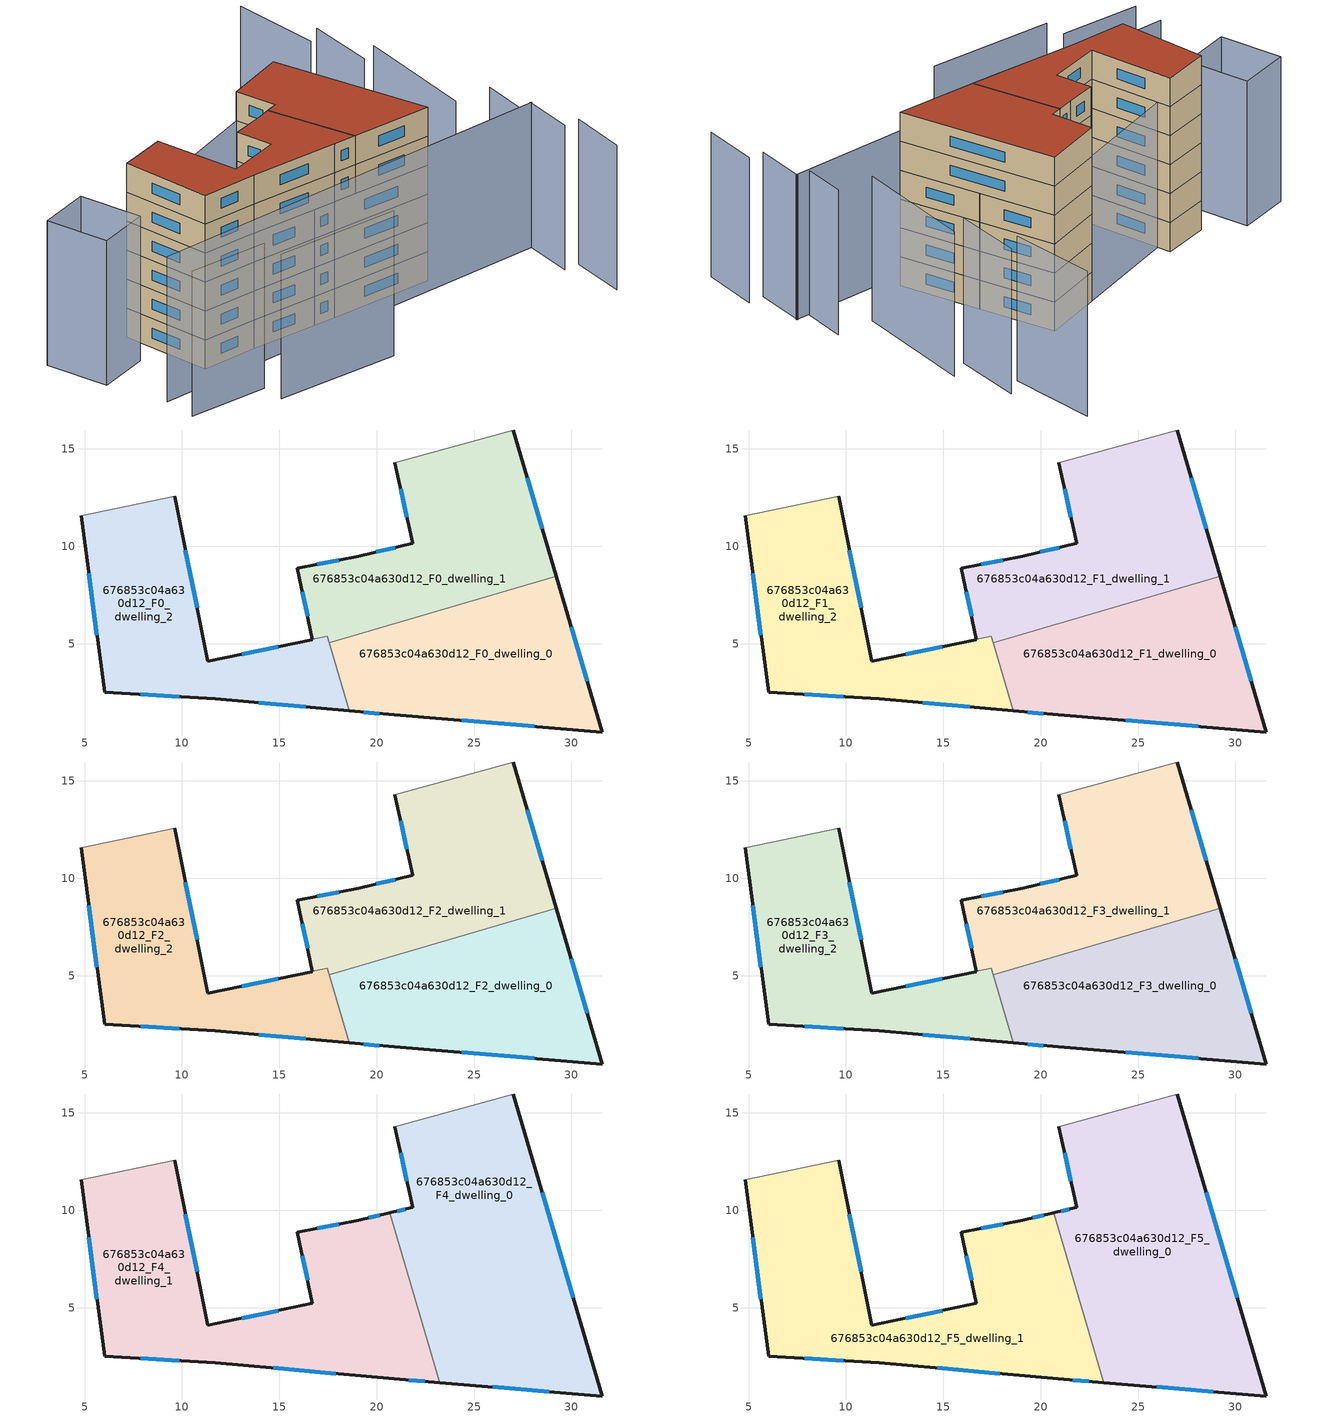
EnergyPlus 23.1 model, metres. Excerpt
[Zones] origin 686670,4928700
676853c04a630d12_F0_dwelling_0
 floor ground (EU_floor_Construction): 29.22,8.47 31.58,0.46 20.89,1.34 18.59,1.55 17.57,5.04 z0
 wall outside (EU_wall_Construction): 18.59,1.55 20.89,1.34 31.58,0.46 29.22,8.47 z0:3
 wall to 676853c04a630d12_F0_dwelling_1 (EU_wall_Construction): 29.22,8.47 17.57,5.04 z0:3
 wall to 676853c04a630d12_F0_dwelling_2 (EU_wall_Construction): 17.57,5.04 18.59,1.55 z0:3
 window (EU_Window_Construction): 19.34,1.48 20.14,1.41 / 30.81,3.07 29.99,5.86 / 24.37,1.06 28.1,0.75 z0.98:2.02
676853c04a630d12_F0_dwelling_1
 floor ground (EU_floor_Construction): 27.01,15.97 29.22,8.47 17.57,5.04 17.47,5.38 16.7,5.21 15.93,8.86 19.08,9.49 21.85,10.15 20.93,14.29 z0
 wall outside (EU_wall_Construction): 20.93,14.29 21.85,10.15 19.08,9.49 15.93,8.86 16.7,5.21 / 29.22,8.47 27.01,15.97 z0:3
 wall adiabatic (EU_wall_Construction): 27.01,15.97 20.93,14.29 z0:3
 wall to 676853c04a630d12_F0_dwelling_2 (EU_wall_Construction): 16.7,5.21 17.47,5.38 / 17.47,5.37 17.57,5.04 z0:3
 window (EU_Window_Construction): 18.06,9.29 16.96,9.07 / 20.95,9.94 19.98,9.71 / 21.23,12.95 21.55,11.5 / 28.5,10.91 27.73,13.53 / 16.18,7.68 16.45,6.4 z0.98:2.02
676853c04a630d12_F0_dwelling_2
 floor ground (EU_floor_Construction): 17.47,5.38 18.59,1.55 11.71,2.17 6.02,2.49 4.83,11.56 9.62,12.56 11.33,4.08 z0
 wall outside (EU_wall_Construction): 4.83,11.56 6.02,2.49 11.71,2.17 18.59,1.55 / 16.7,5.21 11.33,4.08 9.62,12.56 z0:3
 wall adiabatic (EU_wall_Construction): 9.62,12.56 4.83,11.56 z0:3
 window (EU_Window_Construction): 13.95,1.97 16.35,1.75 / 7.87,2.39 9.86,2.28 / 5.22,8.61 5.63,5.44 / 10.77,6.84 10.18,9.81 / 14.95,4.85 13.08,4.45 z0.98:2.02
676853c04a630d12_F1_dwelling_0
 floor to 676853c04a630d12_F0_dwelling_0 (EU_floor_Construction): 29.22,8.47 31.58,0.46 20.89,1.34 18.59,1.55 17.57,5.04 z3
 wall outside (EU_wall_Construction): 18.59,1.55 20.89,1.34 31.58,0.46 29.22,8.47 z3:6
 wall to 676853c04a630d12_F1_dwelling_1 (EU_wall_Construction): 29.22,8.47 17.57,5.04 z3:6
 wall to 676853c04a630d12_F1_dwelling_2 (EU_wall_Construction): 17.57,5.04 18.59,1.55 z3:6
 window (EU_Window_Construction): 19.34,1.48 20.14,1.41 / 30.81,3.07 29.99,5.86 / 24.37,1.06 28.1,0.75 z3.98:5.02
676853c04a630d12_F1_dwelling_1
 floor to 676853c04a630d12_F0_dwelling_1 (EU_floor_Construction): 27.01,15.97 29.22,8.47 17.57,5.04 17.47,5.38 16.7,5.21 15.93,8.86 19.08,9.49 21.85,10.15 20.93,14.29 z3
 wall outside (EU_wall_Construction): 20.93,14.29 21.85,10.15 19.08,9.49 15.93,8.86 16.7,5.21 / 29.22,8.47 27.01,15.97 z3:6
 wall adiabatic (EU_wall_Construction): 27.01,15.97 20.93,14.29 z3:6
 wall to 676853c04a630d12_F1_dwelling_2 (EU_wall_Construction): 16.7,5.21 17.47,5.38 / 17.47,5.37 17.57,5.04 z3:6
 window (EU_Window_Construction): 18.06,9.29 16.96,9.07 / 20.95,9.94 19.98,9.71 / 21.23,12.95 21.55,11.5 / 28.5,10.91 27.73,13.53 / 16.18,7.68 16.45,6.4 z3.98:5.02
676853c04a630d12_F1_dwelling_2
 floor to 676853c04a630d12_F0_dwelling_2 (EU_floor_Construction): 17.47,5.37 18.59,1.55 11.71,2.17 6.02,2.49 4.83,11.56 9.62,12.56 11.33,4.08 16.7,5.21 z3
 wall outside (EU_wall_Construction): 4.83,11.56 6.02,2.49 11.71,2.17 18.59,1.55 / 16.7,5.21 11.33,4.08 9.62,12.56 z3:6
 wall adiabatic (EU_wall_Construction): 9.62,12.56 4.83,11.56 z3:6
 window (EU_Window_Construction): 13.95,1.97 16.35,1.75 / 7.87,2.39 9.86,2.28 / 5.22,8.61 5.63,5.44 / 10.77,6.84 10.18,9.81 / 14.95,4.85 13.08,4.45 z3.98:5.02
676853c04a630d12_F2_dwelling_0
 floor to 676853c04a630d12_F1_dwelling_0 (EU_floor_Construction): 29.22,8.47 31.58,0.46 20.89,1.34 18.59,1.55 17.57,5.04 z6
 wall outside (EU_wall_Construction): 18.59,1.55 20.89,1.34 31.58,0.46 29.22,8.47 z6:9
 wall to 676853c04a630d12_F2_dwelling_1 (EU_wall_Construction): 29.22,8.47 17.57,5.04 z6:9
 wall to 676853c04a630d12_F2_dwelling_2 (EU_wall_Construction): 17.57,5.04 18.59,1.55 z6:9
 window (EU_Window_Construction): 19.34,1.48 20.14,1.41 / 30.81,3.07 29.99,5.86 / 24.37,1.06 28.1,0.75 z6.98:8.02
676853c04a630d12_F2_dwelling_1
 floor to 676853c04a630d12_F1_dwelling_1 (EU_floor_Construction): 27.01,15.97 29.22,8.47 17.57,5.04 17.47,5.38 16.7,5.21 15.93,8.86 19.08,9.49 21.85,10.15 20.93,14.29 z6
 wall outside (EU_wall_Construction): 20.93,14.29 21.85,10.15 19.08,9.49 15.93,8.86 16.7,5.21 / 29.22,8.47 27.01,15.97 z6:9
 wall adiabatic (EU_wall_Construction): 27.01,15.97 20.93,14.29 z6:9
 wall to 676853c04a630d12_F2_dwelling_2 (EU_wall_Construction): 16.7,5.21 17.47,5.38 / 17.47,5.37 17.57,5.04 z6:9
 window (EU_Window_Construction): 18.06,9.29 16.96,9.07 / 20.95,9.94 19.98,9.71 / 21.23,12.95 21.55,11.5 / 28.5,10.91 27.73,13.53 / 16.18,7.68 16.45,6.4 z6.98:8.02
676853c04a630d12_F2_dwelling_2
 floor to 676853c04a630d12_F1_dwelling_2 (EU_floor_Construction): 17.47,5.37 18.59,1.55 11.71,2.17 6.02,2.49 4.83,11.56 9.62,12.56 11.33,4.08 16.7,5.21 z6
 wall outside (EU_wall_Construction): 4.83,11.56 6.02,2.49 11.71,2.17 18.59,1.55 / 16.7,5.21 11.33,4.08 9.62,12.56 z6:9
 wall adiabatic (EU_wall_Construction): 9.62,12.56 4.83,11.56 z6:9
 window (EU_Window_Construction): 13.95,1.97 16.35,1.75 / 7.87,2.39 9.86,2.28 / 5.22,8.61 5.63,5.44 / 10.77,6.84 10.18,9.81 / 14.95,4.85 13.08,4.45 z6.98:8.02
676853c04a630d12_F3_dwelling_0
 floor to 676853c04a630d12_F2_dwelling_0 (EU_floor_Construction): 29.22,8.47 31.58,0.46 20.89,1.34 18.59,1.55 17.57,5.04 z9
 wall outside (EU_wall_Construction): 18.59,1.55 20.89,1.34 31.58,0.46 29.22,8.47 z9:12
 wall to 676853c04a630d12_F3_dwelling_1 (EU_wall_Construction): 29.22,8.47 17.57,5.04 z9:12
 wall to 676853c04a630d12_F3_dwelling_2 (EU_wall_Construction): 17.57,5.04 18.59,1.55 z9:12
 window (EU_Window_Construction): 19.34,1.48 20.14,1.41 / 30.81,3.07 29.99,5.86 / 24.37,1.06 28.1,0.75 z9.98:11.02
676853c04a630d12_F3_dwelling_1
 floor to 676853c04a630d12_F2_dwelling_1 (EU_floor_Construction): 27.01,15.97 29.22,8.47 17.57,5.04 17.47,5.38 16.7,5.21 15.93,8.86 19.08,9.49 21.85,10.15 20.93,14.29 z9
 wall outside (EU_wall_Construction): 20.93,14.29 21.85,10.15 19.08,9.49 15.93,8.86 16.7,5.21 / 29.22,8.47 27.01,15.97 z9:12
 wall adiabatic (EU_wall_Construction): 27.01,15.97 20.93,14.29 z9:12
 wall to 676853c04a630d12_F3_dwelling_2 (EU_wall_Construction): 16.7,5.21 17.47,5.38 / 17.47,5.37 17.57,5.04 z9:12
 window (EU_Window_Construction): 18.06,9.29 16.96,9.07 / 20.95,9.94 19.98,9.71 / 21.23,12.95 21.55,11.5 / 28.5,10.91 27.73,13.53 / 16.18,7.68 16.45,6.4 z9.98:11.02
676853c04a630d12_F3_dwelling_2
 floor to 676853c04a630d12_F2_dwelling_2 (EU_floor_Construction): 17.47,5.37 18.59,1.55 11.71,2.17 6.02,2.49 4.83,11.56 9.62,12.56 11.33,4.08 16.7,5.21 z9
 wall outside (EU_wall_Construction): 4.83,11.56 6.02,2.49 11.71,2.17 18.59,1.55 / 16.7,5.21 11.33,4.08 9.62,12.56 z9:12
 wall adiabatic (EU_wall_Construction): 9.62,12.56 4.83,11.56 z9:12
 window (EU_Window_Construction): 13.95,1.97 16.35,1.75 / 7.87,2.39 9.86,2.28 / 5.22,8.61 5.63,5.44 / 10.77,6.84 10.18,9.81 / 14.95,4.85 13.08,4.45 z9.98:11.02
676853c04a630d12_F4_dwelling_0
 floor to 676853c04a630d12_F3_dwelling_0 (EU_floor_Construction): 29.22,8.47 31.58,0.46 23.23,1.15 21.73,6.26 z12
 floor to 676853c04a630d12_F3_dwelling_1 (EU_floor_Construction): 27.01,15.97 29.22,8.47 21.73,6.26 20.67,9.87 21.85,10.15 20.93,14.29 z12
 wall outside (EU_wall_Construction): 23.23,1.15 31.58,0.46 27.01,15.97 / 20.93,14.29 21.85,10.15 20.67,9.87 z12:15
 wall to 676853c04a630d12_F4_dwelling_1 (EU_wall_Construction): 20.67,9.87 23.23,1.15 z12:15
 wall adiabatic (EU_wall_Construction): 27.01,15.97 20.93,14.29 z12:15
 window (EU_Window_Construction): 30.09,5.51 28.5,10.93 / 25.95,0.93 28.87,0.69 / 21.47,10.06 21.05,9.96 / 21.23,12.95 21.55,11.5 z12.98:14.02
676853c04a630d12_F4_dwelling_1
 floor to 676853c04a630d12_F3_dwelling_1 (EU_floor_Construction): 20.67,9.87 21.73,6.26 17.57,5.04 17.47,5.38 16.7,5.21 15.93,8.86 19.08,9.49 z12
 floor to 676853c04a630d12_F3_dwelling_2 (EU_floor_Construction): 17.47,5.37 18.59,1.55 11.71,2.17 6.02,2.49 4.83,11.56 9.62,12.56 11.33,4.08 16.75,5.22 z12
 floor to 676853c04a630d12_F3_dwelling_0 (EU_floor_Construction): 21.73,6.26 23.23,1.15 20.89,1.34 18.59,1.55 17.57,5.04 z12
 wall outside (EU_wall_Construction): 20.67,9.87 19.08,9.49 15.93,8.86 16.7,5.21 11.33,4.08 9.62,12.56 / 4.83,11.56 6.02,2.49 11.71,2.17 20.89,1.34 23.23,1.15 z12:15
 wall adiabatic (EU_wall_Construction): 9.62,12.56 4.83,11.56 z12:15
 window (EU_Window_Construction): 20.15,9.75 19.6,9.62 / 21.65,1.28 22.47,1.21 / 14.7,1.9 17.91,1.61 / 7.87,2.39 9.86,2.28 / 5.22,8.61 5.63,5.44 / 10.77,6.84 10.18,9.81 / 14.95,4.85 13.08,4.45 / 16.18,7.68 16.45,6.4 / 18.06,9.29 16.96,9.07 z12.98:14.02
676853c04a630d12_F5_dwelling_0
 floor to 676853c04a630d12_F4_dwelling_0 (EU_floor_Construction): 27.01,15.97 31.58,0.46 23.23,1.15 20.67,9.87 21.85,10.15 20.93,14.29 z15
 wall outside (EU_wall_Construction): 23.23,1.15 31.58,0.46 27.01,15.97 / 20.93,14.29 21.85,10.15 20.67,9.87 z15:18
 wall to 676853c04a630d12_F5_dwelling_1 (EU_wall_Construction): 20.67,9.87 23.23,1.15 z15:18
 wall adiabatic (EU_wall_Construction): 27.01,15.97 20.93,14.29 z15:18
 window (EU_Window_Construction): 30.09,5.51 28.5,10.93 / 25.95,0.93 28.87,0.69 / 21.47,10.06 21.05,9.96 / 21.23,12.95 21.55,11.5 z15.98:17.02
 roof outside (EU_roof_Construction): 31.58,0.46 27.01,15.97 20.93,14.29 21.85,10.15 20.67,9.87 23.23,1.15 z18
676853c04a630d12_F5_dwelling_1
 floor to 676853c04a630d12_F4_dwelling_1 (EU_floor_Construction): 20.67,9.87 23.23,1.15 20.89,1.34 11.71,2.17 6.02,2.49 4.83,11.56 9.62,12.56 11.33,4.08 16.7,5.21 15.93,8.86 19.08,9.49 z15
 wall outside (EU_wall_Construction): 20.67,9.87 19.08,9.49 15.93,8.86 16.7,5.21 11.33,4.08 9.62,12.56 / 4.83,11.56 6.02,2.49 11.71,2.17 20.89,1.34 23.23,1.15 z15:18
 wall adiabatic (EU_wall_Construction): 9.62,12.56 4.83,11.56 z15:18
 window (EU_Window_Construction): 20.15,9.75 19.6,9.62 / 21.65,1.28 22.47,1.21 / 14.7,1.9 17.91,1.61 / 7.87,2.39 9.86,2.28 / 5.22,8.61 5.63,5.44 / 10.77,6.84 10.18,9.81 / 14.95,4.85 13.08,4.45 / 16.18,7.68 16.45,6.4 / 18.06,9.29 16.96,9.07 z15.98:17.02
 roof outside (EU_roof_Construction): 23.23,1.15 20.67,9.87 19.08,9.49 15.93,8.86 16.7,5.21 11.33,4.08 9.62,12.56 4.83,11.56 6.02,2.49 11.71,2.17 20.89,1.34 z18
shading: 7.34,-6.12 20.09,-7.31 / -0.64,-2.89 7.57,-3.63 / -0.48,0.52 42.57,-1.47 / 42.85,-12.32 43.54,-6.59 / 41.91,-6.5 42.52,-1.34 / 41.18,-1.18 41.69,3.1 / 37.73,3.36 39.25,15.77 / 36.97,14.59 37.64,21.55 / 35.66,20.23 35.4,29.19 / 27.01,15.97 5.29,9.92 / 1.36,13.87 2.78,7.57 / 2.78,7.57 -2.45,6.39 / -2.45,6.39 -3.87,12.69 / -3.87,12.69 1.36,13.87 z0:15
[Building]
EU S2 Campaign: North Axis=0; Terrain=City; Solar Distribution=FullExterior
[Site:Location]
Bologna: Latitude=44.5; Longitude=11.25; Time Zone=1; Elevation=37
[SizingPeriod:WeatherFileDays]
AnnualSizingPeriod: Begin Month=1; Begin Day of Month=1; End Month=12; End Day of Month=31; Day of Week for Start Day=Monday; Use Weather File Daylight Saving Period=No; Use Weather File Rain and Snow Indicators=No
[MATERIAL]
EU_InternalMass_Material: Roughness=MediumRough; Thickness=0.1; Conductivity=1; Density=1800; Specific Heat=900; Thermal Absorptance=0.9; Solar Absorptance=0.7; Visible Absorptance=0.7
[MATERIAL:NOMASS] Roughness=MediumRough; Thermal Absorptance=0.9; Solar Absorptance=0.7; Visible Absorptance=0.7
Name | Thermal Resistance
EU_wall_NoMass | 0.905828
EU_roof_NoMass | 0.37593
EU_floor_NoMass | 0.67114
[WINDOWMATERIAL:SIMPLEGLAZINGSYSTEM]
EU_Window_SimpleGlazing: UFactor=4.52486; Solar Heat Gain Coefficient=0.85; Visible Transmittance=0.85
[CONSTRUCTION]
EU_wall_Construction: EU_wall_NoMass
EU_roof_Construction: EU_roof_NoMass
EU_floor_Construction: EU_floor_NoMass
EU_InternalMass_Construction: EU_InternalMass_Material
EU_Window_Construction: EU_Window_SimpleGlazing
[ZONE] Type=1; Multiplier=1; Ceiling Height=autocalculate; Floor Area=autocalculate; Part of Total Floor Area=Yes
Name | Volume
676853c04a630d12_F0_dwelling_0; 676853c04a630d12_F1_dwelling_0; 676853c04a630d12_F2_dwelling_0; 676853c04a630d12_F3_dwelling_0 | 218.569
676853c04a630d12_F4_dwelling_0; 676853c04a630d12_F5_dwelling_0 | 327.847
676853c04a630d12_F0_dwelling_1; 676853c04a630d12_F1_dwelling_1; 676853c04a630d12_F2_dwelling_1; 676853c04a630d12_F3_dwelling_1 | 225.687
676853c04a630d12_F4_dwelling_1; 676853c04a630d12_F5_dwelling_1 | 327.851
676853c04a630d12_F0_dwelling_2 | 211.427
676853c04a630d12_F1_dwelling_2; 676853c04a630d12_F2_dwelling_2; 676853c04a630d12_F3_dwelling_2 | 211.426
[INTERNALMASS] Construction=EU_InternalMass_Construction
Name | Zone or ZoneList | Surface Area
676853c04a630d12_F0_dwelling_0_EU_InternalMass | 676853c04a630d12_F0_dwelling_0 | 72.8554
676853c04a630d12_F0_dwelling_1_EU_InternalMass | 676853c04a630d12_F0_dwelling_1 | 75.2299
676853c04a630d12_F0_dwelling_2_EU_InternalMass | 676853c04a630d12_F0_dwelling_2 | 70.4781
676853c04a630d12_F1_dwelling_0_EU_InternalMass | 676853c04a630d12_F1_dwelling_0 | 72.8554
676853c04a630d12_F1_dwelling_1_EU_InternalMass | 676853c04a630d12_F1_dwelling_1 | 75.2299
676853c04a630d12_F1_dwelling_2_EU_InternalMass | 676853c04a630d12_F1_dwelling_2 | 70.4781
676853c04a630d12_F2_dwelling_0_EU_InternalMass | 676853c04a630d12_F2_dwelling_0 | 72.8554
676853c04a630d12_F2_dwelling_1_EU_InternalMass | 676853c04a630d12_F2_dwelling_1 | 75.2299
676853c04a630d12_F2_dwelling_2_EU_InternalMass | 676853c04a630d12_F2_dwelling_2 | 70.4781
676853c04a630d12_F3_dwelling_0_EU_InternalMass | 676853c04a630d12_F3_dwelling_0 | 72.8554
676853c04a630d12_F3_dwelling_1_EU_InternalMass | 676853c04a630d12_F3_dwelling_1 | 75.2299
676853c04a630d12_F3_dwelling_2_EU_InternalMass | 676853c04a630d12_F3_dwelling_2 | 70.4781
676853c04a630d12_F4_dwelling_0_EU_InternalMass | 676853c04a630d12_F4_dwelling_0 | 109.282
676853c04a630d12_F4_dwelling_1_EU_InternalMass | 676853c04a630d12_F4_dwelling_1 | 109.284
676853c04a630d12_F5_dwelling_0_EU_InternalMass | 676853c04a630d12_F5_dwelling_0 | 109.282
676853c04a630d12_F5_dwelling_1_EU_InternalMass | 676853c04a630d12_F5_dwelling_1 | 109.284
[OTHEREQUIPMENT] Fuel Type=Electricity; Design Level Calculation Method=Watts/Area; Power per Zone Floor Area=1; Fraction Latent=0; Fraction Radiant=0; Fraction Lost=0; Carbon Dioxide Generation Rate=0; EndUse Subcategory=EU_Step8_InternalGains
Name | Zone or ZoneList or Space or SpaceList | Schedule
EU_Step8_InternalGain_676853c04a630d12_F0_dwelling_0_f000 | 676853c04a630d12_F0_dwelling_0 | EU_Step8_GainSchedule_676853c04a630d12_F0_dwelling_0_f000
EU_Step8_InternalGain_676853c04a630d12_F0_dwelling_1_f000 | 676853c04a630d12_F0_dwelling_1 | EU_Step8_GainSchedule_676853c04a630d12_F0_dwelling_1_f000
EU_Step8_InternalGain_676853c04a630d12_F0_dwelling_2_f000 | 676853c04a630d12_F0_dwelling_2 | EU_Step8_GainSchedule_676853c04a630d12_F0_dwelling_2_f000
EU_Step8_InternalGain_676853c04a630d12_F1_dwelling_0_f000 | 676853c04a630d12_F1_dwelling_0 | EU_Step8_GainSchedule_676853c04a630d12_F1_dwelling_0_f000
EU_Step8_InternalGain_676853c04a630d12_F1_dwelling_1_f000 | 676853c04a630d12_F1_dwelling_1 | EU_Step8_GainSchedule_676853c04a630d12_F1_dwelling_1_f000
EU_Step8_InternalGain_676853c04a630d12_F1_dwelling_2_f000 | 676853c04a630d12_F1_dwelling_2 | EU_Step8_GainSchedule_676853c04a630d12_F1_dwelling_2_f000
EU_Step8_InternalGain_676853c04a630d12_F2_dwelling_0_f000 | 676853c04a630d12_F2_dwelling_0 | EU_Step8_GainSchedule_676853c04a630d12_F2_dwelling_0_f000
EU_Step8_InternalGain_676853c04a630d12_F2_dwelling_1_f000 | 676853c04a630d12_F2_dwelling_1 | EU_Step8_GainSchedule_676853c04a630d12_F2_dwelling_1_f000
EU_Step8_InternalGain_676853c04a630d12_F2_dwelling_2_f000 | 676853c04a630d12_F2_dwelling_2 | EU_Step8_GainSchedule_676853c04a630d12_F2_dwelling_2_f000
EU_Step8_InternalGain_676853c04a630d12_F3_dwelling_0_f000 | 676853c04a630d12_F3_dwelling_0 | EU_Step8_GainSchedule_676853c04a630d12_F3_dwelling_0_f000
EU_Step8_InternalGain_676853c04a630d12_F3_dwelling_1_f000 | 676853c04a630d12_F3_dwelling_1 | EU_Step8_GainSchedule_676853c04a630d12_F3_dwelling_1_f000
EU_Step8_InternalGain_676853c04a630d12_F3_dwelling_2_f000 | 676853c04a630d12_F3_dwelling_2 | EU_Step8_GainSchedule_676853c04a630d12_F3_dwelling_2_f000
EU_Step8_InternalGain_676853c04a630d12_F4_dwelling_0_f000 | 676853c04a630d12_F4_dwelling_0 | EU_Step8_GainSchedule_676853c04a630d12_F4_dwelling_0_f000
EU_Step8_InternalGain_676853c04a630d12_F4_dwelling_1_f000 | 676853c04a630d12_F4_dwelling_1 | EU_Step8_GainSchedule_676853c04a630d12_F4_dwelling_1_f000
EU_Step8_InternalGain_676853c04a630d12_F5_dwelling_0_f000 | 676853c04a630d12_F5_dwelling_0 | EU_Step8_GainSchedule_676853c04a630d12_F5_dwelling_0_f000
EU_Step8_InternalGain_676853c04a630d12_F5_dwelling_1_f000 | 676853c04a630d12_F5_dwelling_1 | EU_Step8_GainSchedule_676853c04a630d12_F5_dwelling_1_f000
[ZONEVENTILATION:DESIGNFLOWRATE] Schedule=EU_AlwaysOn; Design Flow Rate Calculation Method=AirChanges/Hour; Air Changes per Hour=0.73129; Ventilation Type=Natural; Fan Pressure Rise=0; Fan Total Efficiency=1; Constant Term Coefficient=1; Temperature Term Coefficient=0; Velocity Term Coefficient=0; Velocity Squared Term Coefficient=0; Minimum Indoor Temperature=-100; Maximum Indoor Temperature=100; Delta Temperature=-100; Minimum Outdoor Temperature=-100; Maximum Outdoor Temperature=100; Maximum Wind Speed=40
Name | Zone or ZoneList or Space or SpaceList
EU_ConstantAir_676853c04a630d12_F0_dwelling_0 | 676853c04a630d12_F0_dwelling_0
EU_ConstantAir_676853c04a630d12_F0_dwelling_1 | 676853c04a630d12_F0_dwelling_1
EU_ConstantAir_676853c04a630d12_F0_dwelling_2 | 676853c04a630d12_F0_dwelling_2
EU_ConstantAir_676853c04a630d12_F1_dwelling_0 | 676853c04a630d12_F1_dwelling_0
EU_ConstantAir_676853c04a630d12_F1_dwelling_1 | 676853c04a630d12_F1_dwelling_1
EU_ConstantAir_676853c04a630d12_F1_dwelling_2 | 676853c04a630d12_F1_dwelling_2
EU_ConstantAir_676853c04a630d12_F2_dwelling_0 | 676853c04a630d12_F2_dwelling_0
EU_ConstantAir_676853c04a630d12_F2_dwelling_1 | 676853c04a630d12_F2_dwelling_1
EU_ConstantAir_676853c04a630d12_F2_dwelling_2 | 676853c04a630d12_F2_dwelling_2
EU_ConstantAir_676853c04a630d12_F3_dwelling_0 | 676853c04a630d12_F3_dwelling_0
EU_ConstantAir_676853c04a630d12_F3_dwelling_1 | 676853c04a630d12_F3_dwelling_1
EU_ConstantAir_676853c04a630d12_F3_dwelling_2 | 676853c04a630d12_F3_dwelling_2
EU_ConstantAir_676853c04a630d12_F4_dwelling_0 | 676853c04a630d12_F4_dwelling_0
EU_ConstantAir_676853c04a630d12_F4_dwelling_1 | 676853c04a630d12_F4_dwelling_1
EU_ConstantAir_676853c04a630d12_F5_dwelling_0 | 676853c04a630d12_F5_dwelling_0
EU_ConstantAir_676853c04a630d12_F5_dwelling_1 | 676853c04a630d12_F5_dwelling_1
[HVACTEMPLATE:THERMOSTAT] Constant Heating Setpoint=20; Constant Cooling Setpoint=50
EU_HeatOnly_676853c04a630d12_F0_dwelling_0; EU_HeatOnly_676853c04a630d12_F0_dwelling_1; EU_HeatOnly_676853c04a630d12_F0_dwelling_2; EU_HeatOnly_676853c04a630d12_F1_dwelling_0; EU_HeatOnly_676853c04a630d12_F1_dwelling_1; EU_HeatOnly_676853c04a630d12_F1_dwelling_2; EU_HeatOnly_676853c04a630d12_F2_dwelling_0; EU_HeatOnly_676853c04a630d12_F2_dwelling_1; EU_HeatOnly_676853c04a630d12_F2_dwelling_2; EU_HeatOnly_676853c04a630d12_F3_dwelling_0; EU_HeatOnly_676853c04a630d12_F3_dwelling_1; EU_HeatOnly_676853c04a630d12_F3_dwelling_2; EU_HeatOnly_676853c04a630d12_F4_dwelling_0; EU_HeatOnly_676853c04a630d12_F4_dwelling_1; EU_HeatOnly_676853c04a630d12_F5_dwelling_0; EU_HeatOnly_676853c04a630d12_F5_dwelling_1
[HVACTEMPLATE:ZONE:IDEALLOADSAIRSYSTEM] System Availability Schedule=EU_AlwaysOn; Maximum Heating Supply Air Temperature=50; Minimum Cooling Supply Air Temperature=13; Maximum Heating Supply Air Humidity Ratio=0.0156; Minimum Cooling Supply Air Humidity Ratio=0.0077; Heating Limit=NoLimit; Cooling Limit=NoLimit; Heating Availability Schedule=EU_AlwaysOn; Cooling Availability Schedule=EU_CoolingOff; Dehumidification Control Type=ConstantSensibleHeatRatio; Cooling Sensible Heat Ratio=0.7; Dehumidification Setpoint=60; Humidification Control Type=None; Humidification Setpoint=30; Outdoor Air Method=None; Outdoor Air Flow Rate per Person=0.00944; Outdoor Air Flow Rate per Zone Floor Area=0; Outdoor Air Flow Rate per Zone=0; Demand Controlled Ventilation Type=None; Outdoor Air Economizer Type=NoEconomizer; Heat Recovery Type=None; Sensible Heat Recovery Effectiveness=0.7; Latent Heat Recovery Effectiveness=0.65
Name | Template Thermostat
676853c04a630d12_F0_dwelling_0 | EU_HeatOnly_676853c04a630d12_F0_dwelling_0
676853c04a630d12_F0_dwelling_1 | EU_HeatOnly_676853c04a630d12_F0_dwelling_1
676853c04a630d12_F0_dwelling_2 | EU_HeatOnly_676853c04a630d12_F0_dwelling_2
676853c04a630d12_F1_dwelling_0 | EU_HeatOnly_676853c04a630d12_F1_dwelling_0
676853c04a630d12_F1_dwelling_1 | EU_HeatOnly_676853c04a630d12_F1_dwelling_1
676853c04a630d12_F1_dwelling_2 | EU_HeatOnly_676853c04a630d12_F1_dwelling_2
676853c04a630d12_F2_dwelling_0 | EU_HeatOnly_676853c04a630d12_F2_dwelling_0
676853c04a630d12_F2_dwelling_1 | EU_HeatOnly_676853c04a630d12_F2_dwelling_1
676853c04a630d12_F2_dwelling_2 | EU_HeatOnly_676853c04a630d12_F2_dwelling_2
676853c04a630d12_F3_dwelling_0 | EU_HeatOnly_676853c04a630d12_F3_dwelling_0
676853c04a630d12_F3_dwelling_1 | EU_HeatOnly_676853c04a630d12_F3_dwelling_1
676853c04a630d12_F3_dwelling_2 | EU_HeatOnly_676853c04a630d12_F3_dwelling_2
676853c04a630d12_F4_dwelling_0 | EU_HeatOnly_676853c04a630d12_F4_dwelling_0
676853c04a630d12_F4_dwelling_1 | EU_HeatOnly_676853c04a630d12_F4_dwelling_1
676853c04a630d12_F5_dwelling_0 | EU_HeatOnly_676853c04a630d12_F5_dwelling_0
676853c04a630d12_F5_dwelling_1 | EU_HeatOnly_676853c04a630d12_F5_dwelling_1
[SIZING:ZONE] Zone Cooling Design Supply Air Temperature Input Method=SupplyAirTemperature; Zone Cooling Design Supply Air Temperature=13; Zone Heating Design Supply Air Temperature Input Method=SupplyAirTemperature; Zone Heating Design Supply Air Temperature=50; Zone Cooling Design Supply Air Humidity Ratio=0.008; Zone Heating Design Supply Air Humidity Ratio=0.008; Cooling Design Air Flow Method=DesignDay; Cooling Design Air Flow Rate=0; Cooling Minimum Air Flow per Zone Floor Area=0.000762; Cooling Minimum Air Flow=0; Cooling Minimum Air Flow Fraction=0.2; Heating Design Air Flow Method=DesignDay; Heating Design Air Flow Rate=0; Heating Maximum Air Flow per Zone Floor Area=0.002032; Heating Maximum Air Flow=0.141576; Heating Maximum Air Flow Fraction=0.3; Account for Dedicated Outdoor Air System=No; Dedicated Outdoor Air System Control Strategy=NeutralSupplyAir; Dedicated Outdoor Air Low Setpoint Temperature for Design=autosize; Dedicated Outdoor Air High Setpoint Temperature for Design=autosize; Zone Load Sizing Method=Sensible Load Only No Latent Load; Zone Latent Cooling Design Supply Air Humidity Ratio Input Method=HumidityRatioDifference; Zone Cooling Design Supply Air Humidity Ratio Difference=0.005; Zone Latent Heating Design Supply Air Humidity Ratio Input Method=HumidityRatioDifference; Zone Humidification Design Supply Air Humidity Ratio Difference=0.005
676853c04a630d12_F0_dwelling_0; 676853c04a630d12_F0_dwelling_1; 676853c04a630d12_F0_dwelling_2; 676853c04a630d12_F1_dwelling_0; 676853c04a630d12_F1_dwelling_1; 676853c04a630d12_F1_dwelling_2; 676853c04a630d12_F2_dwelling_0; 676853c04a630d12_F2_dwelling_1; 676853c04a630d12_F2_dwelling_2; 676853c04a630d12_F3_dwelling_0; 676853c04a630d12_F3_dwelling_1; 676853c04a630d12_F3_dwelling_2; 676853c04a630d12_F4_dwelling_0; 676853c04a630d12_F4_dwelling_1; 676853c04a630d12_F5_dwelling_0; 676853c04a630d12_F5_dwelling_1
[SCHEDULE:CONSTANT]
Name | Hourly Value
EU_AlwaysOn | 1
EU_CoolingOff | 0
[SCHEDULE:FILE] Column Number=1; Rows to Skip at Top=0; Number of Hours of Data=8760; Column Separator=Comma; Interpolate to Timestep=No; Minutes per Item=60; Adjust Schedule for Daylight Savings=Yes
Name | File
EU_Step8_GainSchedule_676853c04a630d12_F0_dwelling_0_f000 | ../../schedules/676853c04a630d12/676853c04a630d12_F0_dwelling_0_f000_gain.csv
EU_Step8_GainSchedule_676853c04a630d12_F0_dwelling_1_f000 | ../../schedules/676853c04a630d12/676853c04a630d12_F0_dwelling_1_f000_gain.csv
EU_Step8_GainSchedule_676853c04a630d12_F0_dwelling_2_f000 | ../../schedules/676853c04a630d12/676853c04a630d12_F0_dwelling_2_f000_gain.csv
EU_Step8_GainSchedule_676853c04a630d12_F1_dwelling_0_f000 | ../../schedules/676853c04a630d12/676853c04a630d12_F1_dwelling_0_f000_gain.csv
EU_Step8_GainSchedule_676853c04a630d12_F1_dwelling_1_f000 | ../../schedules/676853c04a630d12/676853c04a630d12_F1_dwelling_1_f000_gain.csv
EU_Step8_GainSchedule_676853c04a630d12_F1_dwelling_2_f000 | ../../schedules/676853c04a630d12/676853c04a630d12_F1_dwelling_2_f000_gain.csv
EU_Step8_GainSchedule_676853c04a630d12_F2_dwelling_0_f000 | ../../schedules/676853c04a630d12/676853c04a630d12_F2_dwelling_0_f000_gain.csv
EU_Step8_GainSchedule_676853c04a630d12_F2_dwelling_1_f000 | ../../schedules/676853c04a630d12/676853c04a630d12_F2_dwelling_1_f000_gain.csv
EU_Step8_GainSchedule_676853c04a630d12_F2_dwelling_2_f000 | ../../schedules/676853c04a630d12/676853c04a630d12_F2_dwelling_2_f000_gain.csv
EU_Step8_GainSchedule_676853c04a630d12_F3_dwelling_0_f000 | ../../schedules/676853c04a630d12/676853c04a630d12_F3_dwelling_0_f000_gain.csv
EU_Step8_GainSchedule_676853c04a630d12_F3_dwelling_1_f000 | ../../schedules/676853c04a630d12/676853c04a630d12_F3_dwelling_1_f000_gain.csv
EU_Step8_GainSchedule_676853c04a630d12_F3_dwelling_2_f000 | ../../schedules/676853c04a630d12/676853c04a630d12_F3_dwelling_2_f000_gain.csv
EU_Step8_GainSchedule_676853c04a630d12_F4_dwelling_0_f000 | ../../schedules/676853c04a630d12/676853c04a630d12_F4_dwelling_0_f000_gain.csv
EU_Step8_GainSchedule_676853c04a630d12_F4_dwelling_1_f000 | ../../schedules/676853c04a630d12/676853c04a630d12_F4_dwelling_1_f000_gain.csv
EU_Step8_GainSchedule_676853c04a630d12_F5_dwelling_0_f000 | ../../schedules/676853c04a630d12/676853c04a630d12_F5_dwelling_0_f000_gain.csv
EU_Step8_GainSchedule_676853c04a630d12_F5_dwelling_1_f000 | ../../schedules/676853c04a630d12/676853c04a630d12_F5_dwelling_1_f000_gain.csv
